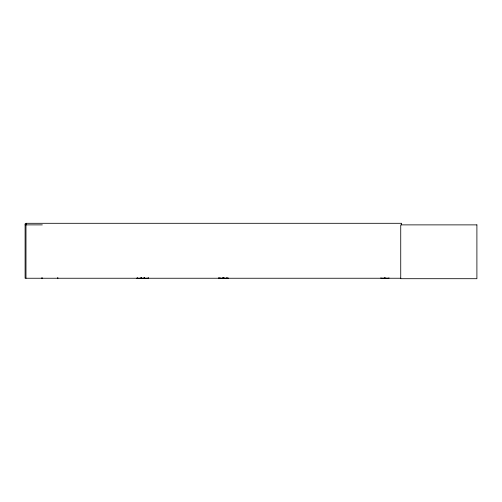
<?xml version="1.0" encoding="UTF-8"?>
<svg xmlns="http://www.w3.org/2000/svg" width="502" height="502" viewBox="0 0 502 502"><rect width="100%" height="100%" fill="white"/><g stroke="black" fill="none" stroke-linecap="round" stroke-linejoin="round"><path stroke-width="0.75" d="M218.885 278.227L218.941 277.801M226.935 278.133L226.948 277.801M144.068 278.246L144.08 277.706M26.669 223.867L25.1 223.867L25.1 278.246L400.834 278.246M25.1 224.877L42.319 224.877M228.065 278.246L218.784 278.227L218.847 277.801M227.996 278.177L228.008 277.801M220.014 278.19L220.008 277.838L220.064 278.227M401.619 224.877L401.619 223.302L25.985 223.302L25.985 278.246M388.943 277.801L388.943 278.246L380.874 278.19L380.874 277.801M385.047 277.688L385.047 278.246M384.77 277.688L384.77 278.246M226.835 277.801L226.885 278.246M224.024 277.688L224.005 278.246M223.729 277.688L223.748 278.246M223.202 277.688L223.202 278.246M223.108 277.688L223.108 278.246M222.926 277.688L222.832 278.246M148.498 278.265L136.933 278.265M148.272 277.819L148.272 278.265M148.159 277.819L148.159 278.265M144.444 277.706L144.444 278.265M144.325 277.706L144.287 278.265M144.2 277.706L144.187 278.265M141.344 277.706L141.351 278.265M141.231 277.706L141.25 278.265M141.1 277.706L141.131 278.265M140.993 277.706L140.993 278.265M137.266 277.819L137.266 278.265M137.159 277.819L137.159 278.265M57.937 277.801L57.937 278.246M57.492 277.801L57.492 278.246M42.243 277.801L42.243 278.246M41.791 277.801L41.791 278.246M476.9 224.877L400.734 224.877L400.734 278.698L476.9 278.698L476.9 224.877"/></g></svg>
